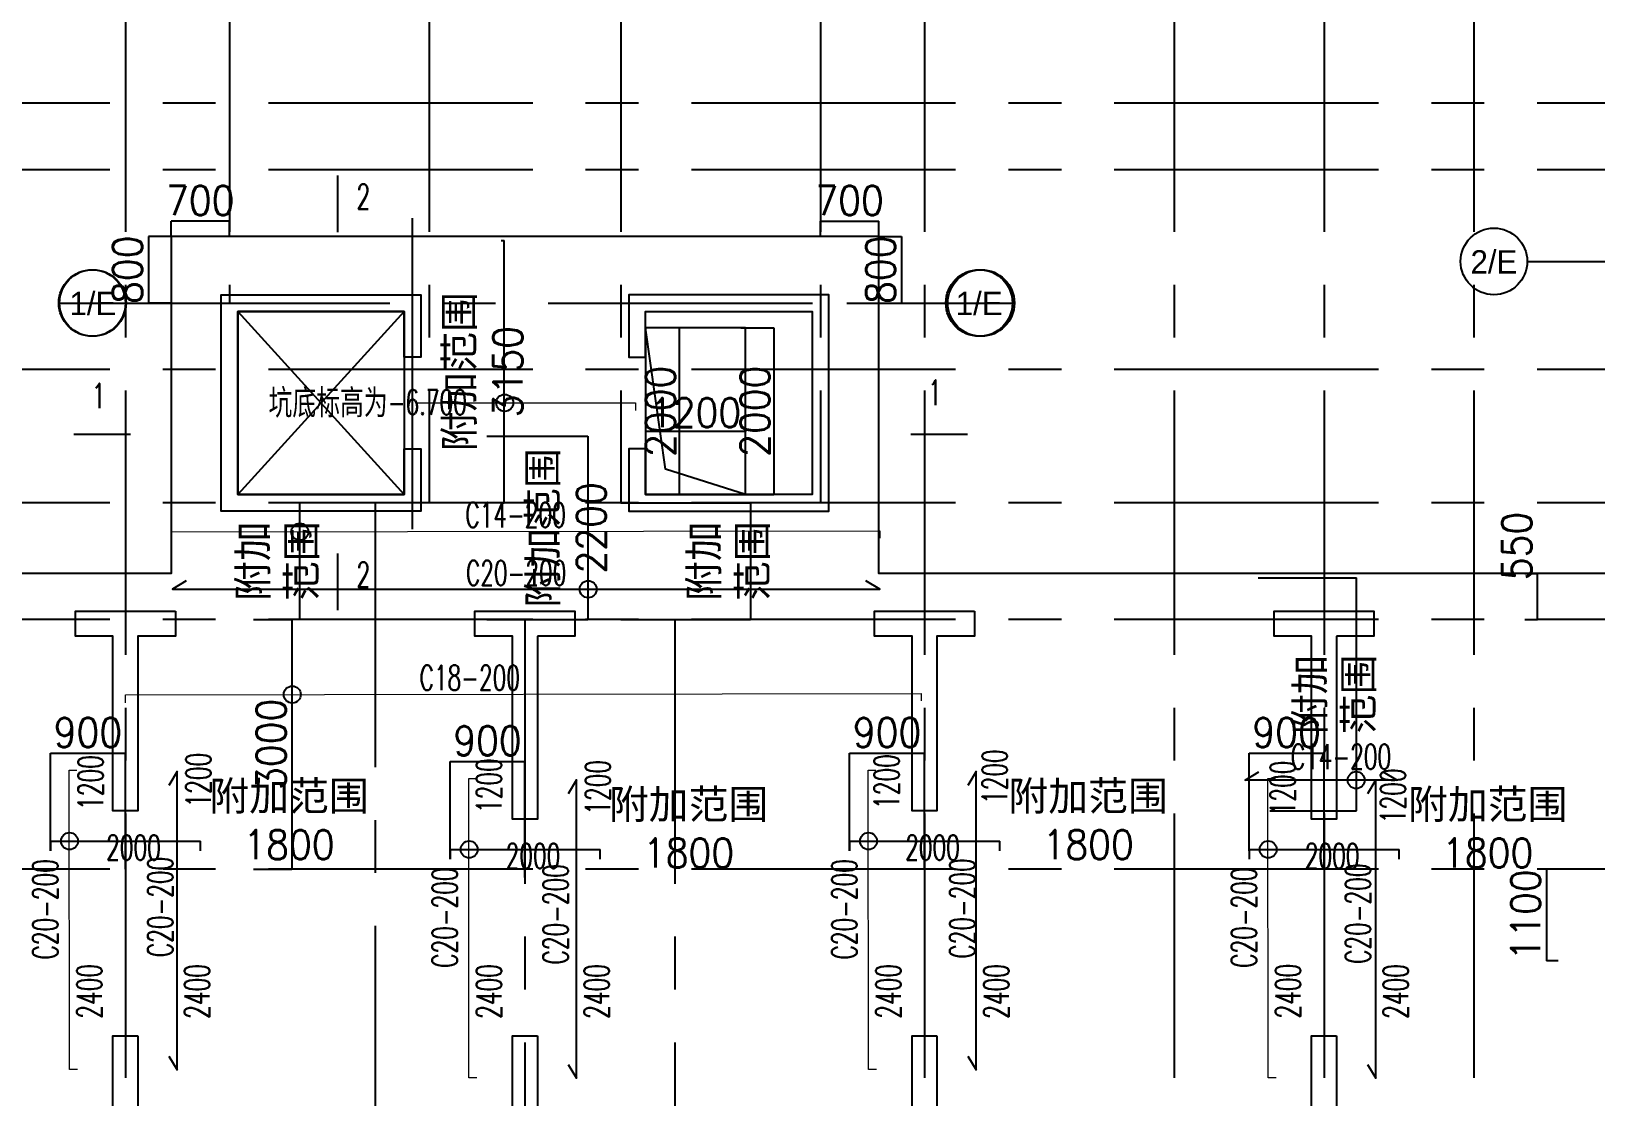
# Model space of a CAD drawing. Extents: x 628064 to 789462, y -248497 to 145317.
# Drawn here: x 693104 to 711898, y 118880 to 131676 of the extents above; entities that cross this region are included whole.
import ezdxf
from ezdxf.enums import TextEntityAlignment as Align

# ---------------------------------------------------------------- set-up
doc = ezdxf.new("R2010")
doc.units = 0
doc.header["$LTSCALE"] = 100
doc.linetypes.add('CENTER', pattern=[50.800000000000004, 31.75, -6.35, 6.35, -6.35])
for name, color, linetype in [('1508', 2, 'Continuous'), ('451', 7, 'Continuous'), ('AXIS', 3, 'Continuous'), ('DIM', 3, 'Continuous'), ('dim-wall', 7, 'Continuous'), ('JSK', 4, 'Continuous'), ('PAXIS', 253, 'CENTER'), ('s索引', 6, 'Continuous'), ('Z-TEXT', 2, 'Continuous'), ('板底钢筋', 24, 'Continuous'), ('砼墙', 3, 'Continuous'), ('网格', 253, 'Continuous')]:
    doc.layers.add(name, color=color, linetype=linetype)
doc.layers.add('REIN', color=6, linetype='Continuous', lineweight=18)
doc.styles.add('cadreader_textstyle', font='cadreader_textstyle')
doc.styles.get("Standard").update_dxf_attribs({"font": 'standard'})
doc.dimstyles.get("Standard").update_dxf_attribs({"dimtxt": 351, "dimasz": 0.18, "dimexe": 0.18, "dimexo": 0.0625, "dimgap": 0.09, "dimtad": 0, "dimtoh": 1, "dimdec": 0, "dimzin": 0, "dimdsep": 46, "dimcen": 0.09, "dimadec": 0, "dimazin": 0, "dimtfac": 1, "dimtdec": 4, "dimtofl": 0, "dimtmove": 0, "dimatfit": 3, "dimfxl": 250, "dimtolj": 1, "dimtzin": 0, "dimarcsym": 0})

# ---------------------------------------------------------------- blocks, each defined once
blk = doc.blocks.new('*D242')
at = {"layer": 'dim-wall', "color": 0, "linetype": 'ByBlock', "lineweight": -2}
for p, q in [((697884.4790219957, 126012.5052006611), (696325.7152385454, 126012.5052006611)), ((696325.8952385455, 126012.5052006611), (696325.8952385455, 124612.5055821308)), ((697884.4790219957, 124612.5055821308), (696325.7152385454, 124612.5055821308))]:
    blk.add_line(p, q, dxfattribs=at)
for points in [[(696325.8952385455, 126012.5052006611), (696325.9252110409, 126012.3252006611), (696325.8652660501, 126012.3252006611)], [(696325.8952385455, 124612.5055821308), (696325.8652660501, 124612.6855821308), (696325.9252110409, 124612.6855821308)]]:
    blk.add_solid(points, dxfattribs=at)
at = {"layer": 'dim-wall', "color": 0, "linetype": 'Continuous', "lineweight": -2, "insert": (696075.8952385456, 125312.5053913961), "char_height": 351, "width": 983.970000000002, "attachment_point": 5, "rotation": 90}
blk.add_mtext('附加范围', dxfattribs=at)
blk = doc.blocks.new('*D671')
at = {"layer": 'dim-wall', "color": 0, "linetype": 'ByBlock', "lineweight": -2}
for p, q in [((698576.1551916224, 126812.505391396), (699789.5579638225, 126812.505391396)), ((699789.3779638225, 126812.505391396), (699789.3779638225, 124612.5055821308)), ((698576.1551916224, 124612.5055821308), (699789.5579638225, 124612.5055821308))]:
    blk.add_line(p, q, dxfattribs=at)
for points in [[(699789.3779638225, 126812.505391396), (699789.4079363178, 126812.325391396), (699789.347991327, 126812.325391396)], [(699789.3779638225, 124612.5055821308), (699789.347991327, 124612.6855821308), (699789.4079363178, 124612.6855821308)]]:
    blk.add_solid(points, dxfattribs=at)
at = {"layer": 'dim-wall', "color": 0, "linetype": 'Continuous', "lineweight": -2, "insert": (699539.3779638226, 125712.5054867635), "char_height": 351, "width": 2128.619999999995, "attachment_point": 5, "rotation": 90}
blk.add_mtext('附加范围 2200', dxfattribs=at)
blk = doc.blocks.new('*D368')
at = {"layer": 'DIM', "color": 0, "linetype": 'ByBlock', "lineweight": -2}
for p, q in [((698747.1032590565, 129162.5048191914), (698786.9210122739, 129162.5048191914)), ((698786.7410122738, 126012.5052006611), (698786.7410122738, 129162.5048191914)), ((698747.1032590565, 126012.5052006611), (698786.9210122739, 126012.5052006611))]:
    blk.add_line(p, q, dxfattribs=at)
for points in [[(698786.7410122738, 129162.5048191914), (698786.7709847692, 129162.3248191914), (698786.7110397784, 129162.3248191914)], [(698786.7410122738, 126012.5052006611), (698786.7110397784, 126012.6852006611), (698786.7709847692, 126012.6852006611)]]:
    blk.add_solid(points, dxfattribs=at)
at = {"layer": 'DIM', "color": 0, "linetype": 'Continuous', "lineweight": -2, "insert": (698536.7410122737, 127587.5050099263), "char_height": 351, "width": 2122.769999999996, "attachment_point": 5, "rotation": 90}
blk.add_mtext('附加范围 3150', dxfattribs=at)
blk = doc.blocks.new('*D592')
at = {"layer": 'DIM', "color": 0, "linetype": 'ByBlock', "lineweight": -2}
for p, q in [((694784.5400061578, 129212.5673191278), (694784.5400061578, 129394.6174238079)), ((695484.5399961168, 129394.4374238079), (694784.5400061578, 129394.4374238079)), ((695484.5399961168, 129212.5673191279), (695484.5399961168, 129394.6174238079))]:
    blk.add_line(p, q, dxfattribs=at)
for points in [[(694784.5400061578, 129394.4374238079), (694784.7200061579, 129394.4673963033), (694784.7200061579, 129394.4074513125)], [(695484.5399961168, 129394.4374238079), (695484.3599961167, 129394.4074513125), (695484.3599961167, 129394.4673963033)]]:
    blk.add_solid(points, dxfattribs=at)
at = {"layer": 'DIM', "color": 0, "linetype": 'Continuous', "lineweight": -2, "insert": (695134.5400011374, 129644.437423808), "char_height": 351, "width": 663.0000000000007, "attachment_point": 5}
blk.add_mtext('700', dxfattribs=at)
blk = doc.blocks.new('*D266')
at = {"layer": 'DIM', "color": 0, "linetype": 'ByBlock', "lineweight": -2}
for p, q in [((694784.4775061578, 129212.5048191279), (694510.4382662533, 129212.5048191279)), ((694510.6182662534, 129212.5048191279), (694510.6182662534, 128412.5048191909)), ((694784.4775061584, 128412.5048191909), (694510.4382662533, 128412.5048191909))]:
    blk.add_line(p, q, dxfattribs=at)
for points in [[(694510.6182662534, 129212.5048191279), (694510.6482387488, 129212.3248191279), (694510.588293758, 129212.3248191279)], [(694510.6182662534, 128412.5048191909), (694510.588293758, 128412.6848191909), (694510.6482387488, 128412.6848191909)]]:
    blk.add_solid(points, dxfattribs=at)
at = {"layer": 'DIM', "color": 0, "linetype": 'Continuous', "lineweight": -2, "insert": (694260.6182662536, 128812.5048191595), "char_height": 351, "width": 663.0000000000007, "attachment_point": 5, "rotation": 90}
blk.add_mtext('800', dxfattribs=at)
blk = doc.blocks.new('*D450')
at = {"layer": 'dim-wall', "color": 0, "linetype": 'ByBlock', "lineweight": -2}
for p, q in [((700484.540006158, 126879.0359876302), (700484.540006158, 126870.71916655)), ((701684.5400061578, 126870.89916655), (700484.540006158, 126870.89916655)), ((701684.5400061578, 126879.0359876302), (701684.5400061578, 126870.71916655))]:
    blk.add_line(p, q, dxfattribs=at)
for points in [[(700484.540006158, 126870.89916655), (700484.720006158, 126870.9291390454), (700484.720006158, 126870.8691940546)], [(701684.5400061578, 126870.89916655), (701684.3600061578, 126870.8691940546), (701684.3600061578, 126870.9291390454)]]:
    blk.add_solid(points, dxfattribs=at)
at = {"layer": 'dim-wall', "color": 0, "linetype": 'Continuous', "lineweight": -2, "insert": (701084.5400061578, 127095.8991665499), "char_height": 351, "width": 807.299999999999, "attachment_point": 5}
blk.add_mtext('1200', dxfattribs=at)
blk = doc.blocks.new('*D117')
at = {"layer": 'dim-wall', "color": 0, "linetype": 'ByBlock', "lineweight": -2}
for p, q in [((701284.4775061589, 128112.4810026118), (700889.0539233509, 128112.4810026118)), ((700889.2339233509, 128112.4810026118), (700889.2339233509, 126112.5048191283)), ((701284.4775061586, 126112.5048191283), (700889.0539233509, 126112.5048191283))]:
    blk.add_line(p, q, dxfattribs=at)
for points in [[(700889.2339233509, 128112.4810026118), (700889.2638958463, 128112.3010026118), (700889.2039508555, 128112.3010026118)], [(700889.2339233509, 126112.5048191283), (700889.2039508555, 126112.6848191283), (700889.2638958463, 126112.6848191283)]]:
    blk.add_solid(points, dxfattribs=at)
at = {"layer": 'dim-wall', "color": 0, "linetype": 'Continuous', "lineweight": -2, "insert": (700664.2339233508, 127112.4929108702), "char_height": 351, "width": 912.5999999999997, "attachment_point": 5, "rotation": 90}
blk.add_mtext('2000', dxfattribs=at)
blk = doc.blocks.new('*D297')
at = {"layer": 'dim-wall', "color": 0, "linetype": 'ByBlock', "lineweight": -2}
for p, q in [((701628.6515450387, 128112.4810026118), (702024.07512785, 128112.4810026118)), ((702023.89512785, 128112.4810026118), (702023.89512785, 126112.5048191283)), ((701628.6515450423, 126112.5048191283), (702024.07512785, 126112.5048191283))]:
    blk.add_line(p, q, dxfattribs=at)
for points in [[(702023.89512785, 128112.4810026118), (702023.9251003454, 128112.3010026118), (702023.8651553546, 128112.3010026118)], [(702023.89512785, 126112.5048191283), (702023.8651553546, 126112.6848191283), (702023.9251003454, 126112.6848191283)]]:
    blk.add_solid(points, dxfattribs=at)
at = {"layer": 'dim-wall', "color": 0, "linetype": 'Continuous', "lineweight": -2, "insert": (701798.8951278501, 127112.4929108702), "char_height": 351, "width": 912.5999999999997, "attachment_point": 5, "rotation": 90}
blk.add_mtext('2000', dxfattribs=at)
blk = doc.blocks.new('*D713')
at = {"layer": 'DIM', "color": 0, "linetype": 'ByBlock', "lineweight": -2}
for p, q in [((707844.5195722884, 125112.5055811162), (709023.9605931456, 125112.5055809789)), ((709023.7805928196, 122312.5053902442), (709023.7805931455, 125112.5055809789)), ((707984.3269956007, 122312.5053903652), (709023.9605928196, 122312.5053902442))]:
    blk.add_line(p, q, dxfattribs=at)
for points in [[(709023.7805931455, 125112.5055809789), (709023.8105656409, 125112.3255809789), (709023.7506206501, 125112.3255809789)], [(709023.7805928196, 122312.5053902442), (709023.7506203242, 122312.6853902442), (709023.810565315, 122312.6853902442)]]:
    blk.add_solid(points, dxfattribs=at)
at = {"layer": 'DIM', "color": 0, "linetype": 'Continuous', "lineweight": -2, "insert": (708773.7805931455, 123712.5054857409), "char_height": 351, "width": 983.970000000002, "attachment_point": 5, "rotation": 89.9999999933299}
blk.add_mtext('附加范围', dxfattribs=at)
blk = doc.blocks.new('*D382')
at = {"layer": 'DIM', "color": 0, "linetype": 'ByBlock', "lineweight": -2}
for p, q in [((711447.0937609104, 121612.5157523136), (711306.7183755817, 121612.5157523299)), ((711306.8983755817, 121612.5157523299), (711306.8983754537, 120512.5052869859)), ((711447.0937607836, 120512.5052869696), (711306.7183754536, 120512.5052869859))]:
    blk.add_line(p, q, dxfattribs=at)
for points in [[(711306.8983755817, 121612.5157523299), (711306.9283480771, 121612.3357523299), (711306.8684030863, 121612.3357523299)], [(711306.8983754537, 120512.5052869859), (711306.8684029583, 120512.6852869859), (711306.928347949, 120512.6852869859)]]:
    blk.add_solid(points, dxfattribs=at)
at = {"layer": 'DIM', "color": 0, "linetype": 'Continuous', "lineweight": -2, "insert": (711056.8983754538, 121062.5105196418), "char_height": 351, "width": 801.4499999999991, "attachment_point": 5, "rotation": 89.99999999332995}
blk.add_mtext('1100', dxfattribs=at)
blk = doc.blocks.new('*D88')
at = {"layer": 'DIM', "color": 0, "linetype": 'ByBlock', "lineweight": -2}
for p, q in [((711046.6077771432, 125162.5048177422), (711200.7328062919, 125162.5048177243)), ((711200.5528062278, 124612.5157523419), (711200.5528062918, 125162.5048177243)), ((711046.6077770799, 124612.5157523598), (711200.7328062279, 124612.5157523419))]:
    blk.add_line(p, q, dxfattribs=at)
for points in [[(711200.5528062918, 125162.5048177243), (711200.5827787872, 125162.3248177243), (711200.5228337965, 125162.3248177243)], [(711200.5528062278, 124612.5157523419), (711200.5228337324, 124612.6957523419), (711200.5827787232, 124612.6957523419)]]:
    blk.add_solid(points, dxfattribs=at)
at = {"layer": 'DIM', "color": 0, "linetype": 'Continuous', "lineweight": -2, "insert": (710950.5528063625, 125494.0948177423), "char_height": 351, "width": 663.0000000000007, "attachment_point": 5, "rotation": 89.99999999332977}
blk.add_mtext('550', dxfattribs=at)
blk = doc.blocks.new('*D490')
at = {"layer": 'DIM', "color": 0, "linetype": 'ByBlock', "lineweight": -2}
for p, q in [((702584.5399977163, 129212.567318719), (702584.5399977375, 129394.6174234)), ((702584.5399977375, 129394.4374234), (703284.5399876965, 129394.4374233185)), ((703284.5399876753, 129212.5673186384), (703284.5399876965, 129394.6174233185))]:
    blk.add_line(p, q, dxfattribs=at)
for points in [[(702584.5399977375, 129394.4374234), (702584.7199977376, 129394.4673958953), (702584.7199977376, 129394.4074509046)], [(703284.5399876965, 129394.4374233185), (703284.3599876964, 129394.4074508232), (703284.3599876964, 129394.4673958139)]]:
    blk.add_solid(points, dxfattribs=at)
at = {"layer": 'DIM', "color": 0, "linetype": 'Continuous', "lineweight": -2, "insert": (702934.5399927461, 129644.4374233592), "char_height": 351, "width": 663.0000000000007, "attachment_point": 5, "rotation": 359.9999999933299}
blk.add_mtext('700', dxfattribs=at)
blk = doc.blocks.new('*D158')
at = {"layer": 'DIM', "color": 0, "linetype": 'ByBlock', "lineweight": -2}
for p, q in [((703284.6024876753, 129212.5048186384), (703558.6417275807, 129212.5048186065)), ((703558.4617275806, 129212.5048186065), (703558.4617274875, 128412.5048186695)), ((703284.6024875826, 128412.5048187014), (703558.6417274876, 128412.5048186695))]:
    blk.add_line(p, q, dxfattribs=at)
for points in [[(703558.4617275806, 129212.5048186065), (703558.491700076, 129212.3248186065), (703558.4317550852, 129212.3248186065)], [(703558.4617274875, 128412.5048186695), (703558.4317549921, 128412.6848186695), (703558.4916999829, 128412.6848186695)]]:
    blk.add_solid(points, dxfattribs=at)
at = {"layer": 'DIM', "color": 0, "linetype": 'Continuous', "lineweight": -2, "insert": (703308.4617274875, 128812.5048186701), "char_height": 351, "width": 663.0000000000007, "attachment_point": 5, "rotation": 89.9999999933299}
blk.add_mtext('800', dxfattribs=at)
blk = doc.blocks.new('*D588')
at = {"layer": 'dim-wall', "color": 0, "linetype": 'ByBlock', "lineweight": -2}
for p, q in [((700184.6009714686, 126012.5052005287), (701743.3647549206, 126012.5052003472)), ((701743.1847549205, 126012.5052003473), (701743.1847547576, 124612.5055818169)), ((700184.6009713073, 124612.5055819984), (701743.3647547576, 124612.5055818169))]:
    blk.add_line(p, q, dxfattribs=at)
for points in [[(701743.1847549205, 126012.5052003473), (701743.2147274159, 126012.3252003472), (701743.1547824251, 126012.3252003473)], [(701743.1847547576, 124612.5055818169), (701743.1547822622, 124612.685581817), (701743.214727253, 124612.6855818169)]]:
    blk.add_solid(points, dxfattribs=at)
at = {"layer": 'dim-wall', "color": 0, "linetype": 'Continuous', "lineweight": -2, "insert": (701493.1847547576, 125312.5053912637), "char_height": 351, "width": 983.970000000002, "attachment_point": 5, "rotation": 89.9999999933299}
blk.add_mtext('附加范围', dxfattribs=at)
blk = doc.blocks.new('*D386')
at = {"layer": 'dim-wall', "color": 0, "linetype": 'ByBlock', "lineweight": -2}
for p, q in [((693338.8592571123, 121832.4543041053), (693338.8592571123, 121949.598712921)), ((693338.8592571123, 121949.418712921), (695138.8584941728, 121949.418712921)), ((695138.8584941728, 121832.4543041053), (695138.8584941728, 121949.598712921))]:
    blk.add_line(p, q, dxfattribs=at)
for points in [[(693338.8592571123, 121949.418712921), (693339.0392571123, 121949.4486854164), (693339.0392571123, 121949.3887404256)], [(695138.8584941728, 121949.418712921), (695138.6784941728, 121949.3887404256), (695138.6784941728, 121949.4486854164)]]:
    blk.add_solid(points, dxfattribs=at)
at = {"layer": 'dim-wall', "color": 0, "linetype": 'Continuous', "lineweight": -2, "insert": (696200.3334941729, 122199.418712921), "char_height": 351, "width": 2122.769999999995, "attachment_point": 5}
blk.add_mtext('附加范围 1800', dxfattribs=at)
blk = doc.blocks.new('*D59')
at = {"layer": 'dim-wall', "color": 0, "linetype": 'ByBlock', "lineweight": -2}
for p, q in [((698138.8592629819, 121732.4543041052), (698138.8592629819, 121849.598712921)), ((698138.8592629819, 121849.418712921), (699938.8585000423, 121849.418712921)), ((699938.8585000423, 121732.4543041052), (699938.8585000423, 121849.598712921))]:
    blk.add_line(p, q, dxfattribs=at)
for points in [[(698138.8592629819, 121849.418712921), (698139.039262982, 121849.4486854164), (698139.039262982, 121849.3887404256)], [(699938.8585000423, 121849.418712921), (699938.6785000423, 121849.3887404256), (699938.6785000423, 121849.4486854164)]]:
    blk.add_solid(points, dxfattribs=at)
at = {"layer": 'dim-wall', "color": 0, "linetype": 'Continuous', "lineweight": -2, "insert": (701000.3335000424, 122099.418712921), "char_height": 351, "width": 2122.769999999995, "attachment_point": 5}
blk.add_mtext('附加范围 1800', dxfattribs=at)
blk = doc.blocks.new('*D488')
at = {"layer": 'dim-wall', "color": 0, "linetype": 'ByBlock', "lineweight": -2}
for p, q in [((702938.8592514592, 121832.4543041053), (702938.8592514592, 121949.598712921)), ((702938.8592514592, 121949.418712921), (704738.8584885196, 121949.418712921)), ((704738.8584885196, 121832.4543041053), (704738.8584885196, 121949.598712921))]:
    blk.add_line(p, q, dxfattribs=at)
for points in [[(702938.8592514592, 121949.418712921), (702939.0392514593, 121949.4486854164), (702939.0392514593, 121949.3887404256)], [(704738.8584885196, 121949.418712921), (704738.6784885195, 121949.3887404256), (704738.6784885195, 121949.4486854164)]]:
    blk.add_solid(points, dxfattribs=at)
at = {"layer": 'dim-wall', "color": 0, "linetype": 'Continuous', "lineweight": -2, "insert": (705800.3334885195, 122199.418712921), "char_height": 351, "width": 2122.769999999995, "attachment_point": 5}
blk.add_mtext('附加范围 1800', dxfattribs=at)
blk = doc.blocks.new('*D138')
at = {"layer": 'dim-wall', "color": 0, "linetype": 'ByBlock', "lineweight": -2}
for p, q in [((707738.8592514767, 121732.4543041052), (707738.8592514767, 121849.598712921)), ((707738.8592514767, 121849.418712921), (709538.8584885371, 121849.418712921)), ((709538.8584885371, 121732.4543041052), (709538.8584885371, 121849.598712921))]:
    blk.add_line(p, q, dxfattribs=at)
for points in [[(707738.8592514767, 121849.418712921), (707739.0392514768, 121849.4486854164), (707739.0392514768, 121849.3887404256)], [(709538.8584885371, 121849.418712921), (709538.6784885371, 121849.3887404256), (709538.6784885371, 121849.4486854164)]]:
    blk.add_solid(points, dxfattribs=at)
at = {"layer": 'dim-wall', "color": 0, "linetype": 'Continuous', "lineweight": -2, "insert": (710600.3334885371, 122099.418712921), "char_height": 351, "width": 2122.769999999995, "attachment_point": 5}
blk.add_mtext('附加范围 1800', dxfattribs=at)
blk = doc.blocks.new('*D666')
at = {"layer": 'dim-wall', "color": 0, "linetype": 'ByBlock', "lineweight": -2}
for p, q in [((695775.1299518611, 124612.5157537426), (696235.7433790743, 124612.5157537426)), ((696235.5633790742, 124612.5157537426), (696235.5633790742, 121612.5157537426)), ((695775.1299518608, 121612.5157537426), (696235.7433790743, 121612.5157537426))]:
    blk.add_line(p, q, dxfattribs=at)
for points in [[(696235.5633790742, 124612.5157537426), (696235.5933515696, 124612.3357537426), (696235.5334065788, 124612.3357537426)], [(696235.5633790742, 121612.5157537426), (696235.5334065788, 121612.6957537426), (696235.5933515696, 121612.6957537426)]]:
    blk.add_solid(points, dxfattribs=at)
at = {"layer": 'dim-wall', "color": 0, "linetype": 'Continuous', "lineweight": -2, "insert": (695985.5633790741, 123112.5157537428), "char_height": 351, "width": 912.5999999999997, "attachment_point": 5, "rotation": 90}
blk.add_mtext('3000', dxfattribs=at)
blk = doc.blocks.new('*D360')
at = {"layer": 'DIM', "color": 0, "linetype": 'ByBlock', "lineweight": -2}
for p, q in [((693334.9714793916, 121833.3951642694), (693334.9714793916, 123004.9612102201)), ((693334.9714793916, 123004.7812102201), (694234.5399959858, 123004.7812102201)), ((694234.5399959858, 121612.5782537432), (694234.5399959858, 123004.9612102201))]:
    blk.add_line(p, q, dxfattribs=at)
for points in [[(693334.9714793916, 123004.7812102201), (693335.1514793916, 123004.8111827155), (693335.1514793916, 123004.7512377247)], [(694234.5399959858, 123004.7812102201), (694234.3599959858, 123004.7512377247), (694234.3599959858, 123004.8111827155)]]:
    blk.add_solid(points, dxfattribs=at)
at = {"layer": 'DIM', "color": 0, "linetype": 'Continuous', "lineweight": -2, "insert": (693784.7557376887, 123254.7812102201), "char_height": 351, "width": 651.2999999999993, "attachment_point": 5}
blk.add_mtext('900', dxfattribs=at)
blk = doc.blocks.new('*D28')
at = {"layer": 'DIM', "color": 0, "linetype": 'ByBlock', "lineweight": -2}
for p, q in [((698134.9714793916, 121733.3951642694), (698134.9714793916, 122904.9612102201)), ((698134.9714793916, 122904.7812102201), (699034.5399959856, 122904.7812102201)), ((699034.5399959856, 121512.5782537432), (699034.5399959856, 122904.9612102201))]:
    blk.add_line(p, q, dxfattribs=at)
for points in [[(698134.9714793916, 122904.7812102201), (698135.1514793916, 122904.8111827155), (698135.1514793916, 122904.7512377247)], [(699034.5399959856, 122904.7812102201), (699034.3599959855, 122904.7512377247), (699034.3599959855, 122904.8111827155)]]:
    blk.add_solid(points, dxfattribs=at)
at = {"layer": 'DIM', "color": 0, "linetype": 'Continuous', "lineweight": -2, "insert": (698584.7557376887, 123154.78121022), "char_height": 351, "width": 651.2999999999993, "attachment_point": 5}
blk.add_mtext('900', dxfattribs=at)
blk = doc.blocks.new('*D462')
at = {"layer": 'DIM', "color": 0, "linetype": 'ByBlock', "lineweight": -2}
for p, q in [((702934.9714793916, 121833.3951642694), (702934.9714793916, 123004.9612102201)), ((702934.9714793916, 123004.7812102201), (703834.5399959857, 123004.7812102201)), ((703834.5399959857, 121612.5782537432), (703834.5399959857, 123004.9612102201))]:
    blk.add_line(p, q, dxfattribs=at)
for points in [[(702934.9714793916, 123004.7812102201), (702935.1514793916, 123004.8111827155), (702935.1514793916, 123004.7512377247)], [(703834.5399959857, 123004.7812102201), (703834.3599959856, 123004.7512377247), (703834.3599959856, 123004.8111827155)]]:
    blk.add_solid(points, dxfattribs=at)
at = {"layer": 'DIM', "color": 0, "linetype": 'Continuous', "lineweight": -2, "insert": (703384.7557376886, 123254.7812102201), "char_height": 351, "width": 651.2999999999993, "attachment_point": 5}
blk.add_mtext('900', dxfattribs=at)
blk = doc.blocks.new('*D134')
at = {"layer": 'DIM', "color": 0, "linetype": 'ByBlock', "lineweight": -2}
for p, q in [((707734.9714678694, 121833.3957355091), (707734.9714678694, 123004.9617814597)), ((707734.9714678694, 123004.7817814597), (708634.5399844631, 123004.7817814597)), ((708634.5399844631, 121612.5788249829), (708634.5399844631, 123004.9617814597))]:
    blk.add_line(p, q, dxfattribs=at)
for points in [[(707734.9714678694, 123004.7817814597), (707735.1514678694, 123004.8117539551), (707735.1514678694, 123004.7518089643)], [(708634.5399844631, 123004.7817814597), (708634.3599844631, 123004.7518089643), (708634.3599844631, 123004.8117539551)]]:
    blk.add_solid(points, dxfattribs=at)
at = {"layer": 'DIM', "color": 0, "linetype": 'Continuous', "lineweight": -2, "insert": (708184.7557261662, 123254.7817814597), "char_height": 351, "width": 651.2999999999993, "attachment_point": 5}
blk.add_mtext('900', dxfattribs=at)
blk = doc.blocks.new('ts_idx')
at = {"color": 0, "linetype": 'ByBlock', "lineweight": -2}
blk.add_line((-0.5, 0), (0.5, 0), dxfattribs=at)
blk.add_circle((0, 0), 0.5, dxfattribs=at)

msp = doc.modelspace()

# ---------------------------------------------------------------- linework, layer by layer
at = {"layer": '1508'}
msp.add_lwpolyline([(712034.540006158, 125162.5048191256), (703284.540006158, 125162.5048191256), (703284.540006158, 129212.5048191279), (694784.5400061578, 129212.5048191279), (694784.5400061578, 125162.5048191256), (686034.540006158, 125162.5048191256), (686034.540006158, 129412.5048191256), (682334.5400061578, 129412.5048191256), (682334.5400061578, 131312.5048191255), (678734.5400061578, 131312.5048191255), (678734.5400061578, 130512.5048191256), (673934.540006158, 130512.5048191256), (673934.540006158, 130512.5048191256), (673934.540006158, 130512.5048191256), (673934.540006158, 121112.5048191256), (673934.540006158, 121112.5048191256), (673934.540006158, 121112.5048191256), (678034.540006158, 121112.5048191256), (678034.540006158, 116012.5048191256), (720034.5400061578, 116012.5048191256)], dxfattribs=at)
at = {"layer": '451'}
for centre in [(698791.0591347294, 127212.9500337209), (696330.2133610013, 125665.0213356957), (699793.6960862784, 124974.6493190548), (696239.88150153, 123709.8450137906), (709019.4624704098, 122682.5456625839), (693563.2519883316, 121949.418712921), (703163.2519826783, 121949.418712921), (698363.2519942012, 121849.418712921), (707963.2519826958, 121849.418712921)]:
    msp.add_circle(centre, 102.1662715875672, dxfattribs=at)
at = {"layer": 'AXIS', "linetype": 'Continuous'}
for points in [[(711075.6874999999, 128912.4921875), (712265.1874999999, 128912.4921875)], [(694243.875, 128412.5078125), (695433.375, 128412.5078125)], [(702901.4375, 128412.5078125), (704090.9375, 128412.5078125)]]:
    msp.add_lwpolyline(points, dxfattribs=at)
for centre in [(710675.6784866501, 128912.4950651586), (693843.8992821407, 128412.5048191895), (704490.9627691945, 128412.5048191895)]:
    msp.add_circle(centre, 400, dxfattribs=at)
at = {"layer": 'JSK'}
msp.add_line((695584.5400061578, 128312.5048191279), (697584.540006158, 126112.5048191279), dxfattribs=at)
for points in [[(695584.5400061578, 128312.5048191279), (697584.540006158, 128312.5048191279), (697584.540006158, 126112.5048191279), (695584.5400061578, 126112.5048191279)], [(701684.5400061578, 126112.4810026128), (701684.5400061578, 128112.4810026128), (700484.540006158, 128112.4810026119), (700484.540006158, 126112.4810026119)]]:
    msp.add_lwpolyline(points, close=True, dxfattribs=at)
msp.add_lwpolyline([(697584.540006158, 128312.5048191279), (695584.5400061578, 126112.5048191279)], dxfattribs=at)
at = {"layer": 'JSK', "linetype": 'Continuous'}
msp.add_lwpolyline([(701684.5400061588, 126112.4810026138), (700722.5229917438, 126416.958690239), (700484.5400061524, 128112.4810026135)], dxfattribs=at)
at = {"layer": 'PAXIS'}
for points in [[(694234.540006158, 132441.9010703588), (694234.5400061578, 114510.5960270957)], [(695484.540006158, 132441.9010703588), (695484.540006158, 128412.5048191272)], [(697884.540006158, 132441.9010703588), (697884.540006158, 126012.901070359)], [(700184.540006158, 132441.9010703587), (700184.540006158, 126012.901070359)], [(702584.5400061578, 132441.9010703587), (702584.5400061578, 126012.901070359)], [(703834.540006158, 132441.9010703587), (703834.5400061577, 114510.5960270956)], [(706834.5400061578, 132441.9010703587), (706834.5400061577, 114510.5960270955)], [(708634.540006158, 132441.9010703587), (708634.5400061578, 114510.5960270955)], [(710434.5400061578, 132441.9010703587), (710434.5400061577, 114510.5960270955)], [(724528.612588916, 130812.9010703589), (673466.8513936258, 130812.901070359)], [(724528.612588916, 130012.9010703589), (673466.8513936258, 130012.901070359)], [(694234.540006158, 128412.5048191909), (704114.5925769547, 128412.5048186872)], [(724528.612588916, 127612.9010703589), (673466.8513936258, 127612.901070359)], [(724528.612588916, 126012.9010703589), (673466.8513936258, 126012.901070359)], [(697234.540006158, 126012.5052006611), (697234.5400061577, 114510.5960270956)], [(724528.612588916, 124612.9010703589), (673466.8513936258, 124612.901070359)], [(699034.5400061578, 124612.5055821308), (699034.5400061578, 114510.5960270956)], [(700834.5400061578, 124612.5055821308), (700834.5400061577, 114510.5960270956)], [(724528.612588916, 121612.9010703589), (673466.8513936258, 121612.901070359)]]:
    msp.add_lwpolyline(points, dxfattribs=at)
at = {"layer": 'REIN'}
for points in [[(697742.70188901, 127116.4805879583), (697742.70188901, 127212.1630139937), (700361.4184982193, 127214.1370603536), (700361.4184982193, 127122.7946936142)], [(694784.5399961169, 125566.822393156), (694784.5399961169, 125662.5048191914), (703296.1161902439, 125677.7229468888), (703296.1161902439, 125586.3805801494)], [(694234.5399910057, 123610.7123812375), (694234.5399910057, 123706.3948072729), (703793.8833529288, 123724.0205297244), (703793.8833529288, 123632.678162985)], [(693657.4290658414, 119205.169900692), (693561.746639806, 119205.169900692), (693559.8257386665, 122801.8450239287), (693651.1681054058, 122801.8450239287)], [(703257.4290601884, 119205.169900692), (703161.7466341528, 119205.169900692), (703159.8257330135, 122801.8450239287), (703251.1680997527, 122801.8450239287)], [(698457.429071711, 119105.169900692), (698361.7466456756, 119105.169900692), (698359.8257445361, 122701.8450239287), (698451.1681112755, 122701.8450239287)], [(708057.4290602057, 119105.169900692), (707961.7466341703, 119105.169900692), (707959.8257330308, 122701.8450239287), (708051.1680997702, 122701.8450239287)]]:
    msp.add_lwpolyline(points, dxfattribs=at)
at = {"layer": 's索引'}
for points in [[(696785.4260994433, 129264.3205022412), (696785.4260994433, 129942.8202790956)], [(693615.5285610921, 126838.391034815), (694294.0283379465, 126838.391034815)], [(703670.8396622835, 126838.391034815), (704349.339439138, 126838.391034815)], [(696785.4260994433, 124723.7060080889), (696785.4260994433, 125402.2057849433)]]:
    msp.add_lwpolyline(points, dxfattribs=at)
at = {"layer": '板底钢筋'}
for points in [[(694965.9907685951, 125074.6493190554), (694799.323593302, 124974.6493190549), (703296.8912045422, 124974.6493190542), (703130.2240292496, 125074.6493190545)], [(694755.2712678376, 119367.7687374349), (694855.2712678381, 119201.1015621419), (694855.2712678382, 122784.9297606395), (694755.2712678378, 122618.2625853469)], [(704355.2712621845, 119367.7687374349), (704455.271262185, 119201.1015621419), (704455.271262185, 122784.9297606395), (704355.2712621847, 122618.2625853469)], [(709346.5837581985, 122782.5456625465), (709513.2509334799, 122682.5456625268), (707686.2729860166, 122682.5456627373), (707852.9401613207, 122782.5456627184)], [(699555.2712737072, 119267.7687374349), (699655.2712737077, 119101.1015621419), (699655.2712737079, 122684.9297606395), (699555.2712737076, 122518.2625853469)], [(709155.2712622018, 119267.7687374349), (709255.2712622024, 119101.1015621419), (709255.2712622026, 122684.9297606395), (709155.2712622022, 122518.2625853469)]]:
    msp.add_lwpolyline(points, dxfattribs=at)
at = {"layer": '砼墙'}
for points in [[(697584.540006158, 126662.5048191279), (697784.5400061578, 126662.5048191279), (697784.5400061578, 125912.5048191279), (695384.5400061578, 125912.5048191279), (695384.5400061578, 128512.5048191279), (697784.5400061578, 128512.5048191279), (697784.5400061578, 127762.5048191279), (697584.540006158, 127762.5048191279), (697584.540006158, 128312.5048191279), (695584.5400061578, 128312.5048191279), (695584.5400061578, 126112.5048191279), (697584.540006158, 126112.5048191279)], [(700484.5400061575, 126662.5048191277), (700284.5400061577, 126662.5048191277), (700284.5400061572, 125912.5048191277), (702684.5400061572, 125912.5048191273), (702684.540006158, 128512.5048191273), (700284.5400061578, 128512.5048191277), (700284.5400061578, 127762.5048191277), (700484.5400061578, 127762.5048191277), (700484.540006158, 128312.5048191277), (702484.5400061578, 128312.5048191273), (702484.5400061574, 126112.5048191273), (700484.5400061572, 126112.5048191277)], [(694834.5400061578, 124712.5048191256), (694834.5400061578, 124412.5048191256), (694384.540006158, 124412.5048191256), (694384.540006158, 122312.5048191256), (694084.540006158, 122312.5048191256), (694084.540006158, 124412.5048191256), (693634.540006158, 124412.5048191256), (693634.540006158, 124712.5048191256), (694384.540006158, 124712.5048191256)], [(699184.5400061578, 124412.5048191256), (699184.5400061578, 122212.5048191256), (698884.5400061578, 122212.5048191256), (698884.5400061578, 124412.5048191256), (698434.5400061577, 124412.5048191256), (698434.5400061577, 124712.5048191256), (699184.5400061578, 124712.5048191256), (699634.5400061578, 124712.5048191256), (699634.5400061578, 124412.5048191256)], [(704434.540006158, 124712.5048191256), (704434.540006158, 124412.5048191256), (703984.540006158, 124412.5048191256), (703984.540006158, 122312.5048191256), (703684.5400061578, 122312.5048191256), (703684.5400061578, 124412.5048191256), (703234.5400061578, 124412.5048191256), (703234.5400061578, 124712.5048191256), (703984.540006158, 124712.5048191256)], [(708784.540006158, 124412.5048191256), (708784.540006158, 122212.5048191256), (708484.540006158, 122212.5048191256), (708484.540006158, 124412.5048191256), (708034.5400061578, 124412.5048191256), (708034.5400061578, 124712.5048191256), (708784.540006158, 124712.5048191256), (709234.540006158, 124712.5048191256), (709234.540006158, 124412.5048191256)], [(694384.540006158, 119612.5048191255), (694384.540006158, 116712.5048191256), (694984.5400061578, 116712.5048191256), (694984.5400061578, 116412.5048191256), (694084.540006158, 116412.5048191256), (693484.540006158, 116412.5048191256), (693484.540006158, 116712.5048191256), (694084.540006158, 116712.5048191256), (694084.540006158, 119612.5048191255)], [(699184.5400061578, 119612.5048191255), (699184.5400061578, 116712.5048191256), (699534.540006158, 116712.5048191256), (699534.540006158, 116412.5048191256), (698884.5400061578, 116412.5048191256), (698534.540006158, 116412.5048191256), (698534.540006158, 116712.5048191256), (698884.5400061578, 116712.5048191256), (698884.5400061578, 119612.5048191255)], [(703984.540006158, 119612.5048191255), (703984.540006158, 116712.5048191256), (704584.540006158, 116712.5048191256), (704584.540006158, 116412.5048191256), (703684.5400061578, 116412.5048191256), (703084.5400061578, 116412.5048191256), (703084.5400061578, 116712.5048191256), (703684.5400061578, 116712.5048191256), (703684.5400061578, 119612.5048191255)], [(708784.540006158, 119612.5048191255), (708784.540006158, 116712.5048191256), (709134.5400061578, 116712.5048191256), (709134.5400061578, 116412.5048191256), (708484.540006158, 116412.5048191256), (708134.540006158, 116412.5048191256), (708134.540006158, 116712.5048191256), (708484.540006158, 116712.5048191256), (708484.540006158, 119612.5048191255)]]:
    msp.add_lwpolyline(points, close=True, dxfattribs=at)
at = {"layer": '网格'}
msp.add_line((697684.540006158, 125696.2907287841), (697684.540006158, 129430.8689481791), dxfattribs=at)

# ---------------------------------------------------------------- block references
at = {"layer": 'AXIS', "xscale": 800, "yscale": 800}
for p in [(693834.5400061578, 128412.5048191908), (704514.5925769546, 128412.5048186872)]:
    msp.add_blockref('ts_idx', p, dxfattribs=at)

# ---------------------------------------------------------------- texts
at = {"layer": 'AXIS', "color": 7, "style": 'cadreader_textstyle'}
for s, p in [('2/E', (710675.6784866501, 128912.4950651586)), ('1/E', (693843.8992821407, 128412.5048191895)), ('1/E', (704490.9627691945, 128412.5048191895))]:
    msp.add_text(s, height=280, dxfattribs=at).set_placement(p, align=Align.MIDDLE)
at = {"layer": 's索引', "width": 0.7}
for s, p in [('2', (697010.7830521887, 129449.7918373302)), ('1', (693831.689034974, 127057.7001634022)), ('1', (703876.7353304675, 127096.7274395481)), ('2', (697010.7830521887, 124909.1773431779))]:
    msp.add_text(s, height=300, dxfattribs=at).set_placement(p, align=Align.BOTTOM_LEFT)
at = {"layer": 'Z-TEXT', "width": 0.7}
for s, p in [('坑底标高为-6.700', (695953.6484667541, 127070.8242947482)), ('C14-200', (698319.1733374756, 125718.2805795974)), ('C20-200', (698325.8904168512, 125020.1476320525)), ('C18-200', (697769.1733323644, 123762.1705676789)), ('C14-200', (708234.8566539258, 122813.8120921152)), ('2000', (694003.6330196369, 121721.8473711349)), ('2000', (703603.633013984, 121721.8473711349)), ('2000', (698803.6330255066, 121621.8473711349)), ('2000', (708403.6330140013, 121621.8473711349))]:
    msp.add_text(s, height=300, dxfattribs=at).set_placement(p)
for s, p in [('1200', (693965.7513832793, 122325.0850606724)), ('1200', (695261.4269013442, 122354.7059846012)), ('1200', (698752.0901447836, 122287.6546082812)), ('1200', (703529.1254279723, 122336.5530634948)), ('1200', (704827.2984783668, 122395.1560079889)), ('1200', (700060.329259853, 122267.4377098658)), ('1200', (708289.1752869129, 122259.227239292)), ('1200', (709612.6752456131, 122164.856665672)), ('C20-200', (693421.9148407842, 120527.4518382215)), ('C20-200', (694802.6333885959, 120556.4249627242)), ('C20-200', (698221.9148466537, 120427.4518382215)), ('C20-200', (699553.0754757812, 120467.13588079)), ('C20-200', (703021.914835131, 120527.4518382215)), ('C20-200', (704438.2259333502, 120537.3606134281)), ('C20-200', (707821.9148351483, 120427.4518382215)), ('C20-200', (709191.3211903322, 120474.3131184898)), ('2400', (693951.602049541, 119817.1766563905)), ('2400', (695246.4133852235, 119815.3046160594)), ('2400', (698751.5496475331, 119815.304616059)), ('2400', (700046.4133910931, 119815.3046160593)), ('2400', (703551.602043888, 119817.1766563874)), ('2400', (704846.4133795704, 119815.3046160592)), ('2400', (708351.5472670868, 119819.740196305)), ('2400', (709646.4133795878, 119815.3046160592))]:
    msp.add_text(s, height=300, rotation=90, dxfattribs=at).set_placement(p)

# ---------------------------------------------------------------- dimensions: what is measured, and where the dimension line sits
at = {"layer": 'DIM'}
for base, p1, p2, picture, middle in [((694784.5400061578, 129394.4374238079), (695484.5399961168, 129212.5048191279), (694784.5400061578, 129212.5048191278), '*D592', (695134.5400011374, 129644.437423808)), ((694234.5399959858, 123004.7812102201), (693334.9714793916, 121833.3326642694), (694234.5399959858, 121612.5157537432), '*D360', (693784.7557376887, 123254.7812102201)), ((703834.5399959857, 123004.7812102201), (702934.9714793916, 121833.3326642694), (703834.5399959857, 121612.5157537432), '*D462', (703384.7557376886, 123254.7812102201)), ((708634.5399844631, 123004.7817814597), (707734.9714678694, 121833.3332355091), (708634.5399844631, 121612.5163249829), '*D134', (708184.7557261662, 123254.7817814597)), ((699034.5399959856, 122904.7812102201), (698134.9714793916, 121733.3326642694), (699034.5399959856, 121512.5157537432), '*D28', (698584.7557376887, 123154.78121022))]:
    dim = msp.add_linear_dim(base=base, p1=p1, p2=p2, dimstyle='Standard', dxfattribs=at)
    dim.commit()
    dim.dimension.update_dxf_attribs({"geometry": picture, "text_midpoint": middle})
for base, p1, p2, angle, picture, middle in [((703284.5399876963, 129394.4374233185), (702584.5399977163, 129212.504818719), (703284.5399876753, 129212.5048186384), 179.9999999933298, '*D490', (702934.5399927461, 129644.4374233592)), ((694510.6182662534, 128412.5048191909), (694784.5400061578, 129212.5048191279), (694784.5400061584, 128412.5048191909), 90, '*D266', (694260.6182662536, 128812.5048191595)), ((703558.4617274875, 128412.5048187014), (703284.5399876753, 129212.5048186384), (703284.5399875826, 128412.5048187014), 89.9999999933299, '*D158', (703308.4617274875, 128812.5048186701)), ((711200.5528062918, 125162.5048177422), (711046.5452770799, 124612.5157523598), (711046.5452771432, 125162.5048177422), 89.9999999933299, '*D88', (710950.5528062918, 124887.5102850511)), ((711306.8983754537, 120512.5052869696), (711447.1562609104, 121612.5157523136), (711447.1562607836, 120512.5052869696), 89.9999999933299, '*D382', (711056.8983754538, 121062.5105196418))]:
    dim = msp.add_linear_dim(base=base, p1=p1, p2=p2, angle=angle, dimstyle='Standard', dxfattribs=at)
    dim.commit()
    dim.dimension.update_dxf_attribs({"geometry": picture, "text_midpoint": middle})
for base, p1, p2, angle, text, picture, middle in [((698786.7410122738, 129162.5048191914), (698747.0407590565, 126012.5052006611), (698747.0407590565, 129162.5048191914), 90, '附加范围 <>', '*D368', (698536.7410122737, 127587.5050099263)), ((709023.7805931455, 125112.5055811162), (707984.2644956007, 122312.5053903652), (707844.4570722884, 125112.5055811162), 89.9999999933299, '\\A1;附加范围', '*D713', (708773.7805931455, 123712.5054857409))]:
    dim = msp.add_linear_dim(base=base, p1=p1, p2=p2, angle=angle, text=text, dimstyle='Standard', dxfattribs=at)
    dim.commit()
    dim.dimension.update_dxf_attribs({"geometry": picture, "text_midpoint": middle})
at = {"layer": 'dim-wall'}
for base, p1, p2, picture, middle in [((700889.2339233509, 126112.5048191283), (701284.5400061589, 128112.4810026118), (701284.5400061586, 126112.5048191283), '*D117', (700664.2339233508, 127112.4929108702)), ((702023.89512785, 126112.5048191283), (701628.5890450387, 128112.4810026118), (701628.5890450423, 126112.5048191283), '*D297', (701798.8951278501, 127112.4929108702)), ((696235.5633790742, 121612.5157537426), (695775.0674518611, 124612.5157537426), (695775.0674518608, 121612.5157537426), '*D666', (695985.5633790741, 123112.5157537428))]:
    dim = msp.add_linear_dim(base=base, p1=p1, p2=p2, angle=90, dimstyle='Standard', dxfattribs=at)
    dim.commit()
    dim.dimension.update_dxf_attribs({"geometry": picture, "text_midpoint": middle})
dim = msp.add_linear_dim(base=(700484.540006158, 126870.89916655), p1=(701684.5400061578, 126879.0984876302), p2=(700484.540006158, 126879.0984876302), dimstyle='Standard', dxfattribs=at)
dim.commit()
dim.dimension.update_dxf_attribs({"geometry": '*D450', "text_midpoint": (701084.5400061578, 127095.8991665499)})
for base, p1, p2, angle, text, picture, middle in [((699789.3779638225, 124612.5055821308), (698576.0926916224, 126812.505391396), (698576.0926916224, 124612.5055821308), 90, '附加范围 <>', '*D671', (699539.3779638226, 125712.5054867635)), ((696325.8952385455, 124612.5055821308), (697884.5415219957, 126012.5052006611), (697884.5415219957, 124612.5055821308), 90, '\\A1;附加范围', '*D242', (696075.8952385456, 125312.5053913961)), ((701743.1847547576, 124612.5055819984), (700184.5384714686, 126012.5052005287), (700184.5384713073, 124612.5055819984), 89.9999999933299, '\\A1;附加范围', '*D588', (701493.1847547576, 125312.5053912637)), ((695138.8584941728, 121949.418712921), (693338.8592571123, 121832.3918041053), (695138.8584941728, 121832.3918041053), 180, '附加范围 <>', '*D386', (694238.8588756426, 122199.418712921)), ((699938.8585000423, 121849.418712921), (698138.8592629819, 121732.3918041052), (699938.8585000423, 121732.3918041052), 180, '附加范围 <>', '*D59', (699038.8588815122, 122099.418712921)), ((704738.8584885196, 121949.418712921), (702938.8592514592, 121832.3918041053), (704738.8584885196, 121832.3918041053), 180, '附加范围 <>', '*D488', (703838.8588699894, 122199.418712921)), ((709538.8584885371, 121849.418712921), (707738.8592514767, 121732.3918041052), (709538.8584885371, 121732.3918041052), 180, '附加范围 <>', '*D138', (708638.8588700069, 122099.418712921))]:
    dim = msp.add_linear_dim(base=base, p1=p1, p2=p2, angle=angle, text=text, dimstyle='Standard', dxfattribs=at)
    dim.commit()
    dim.dimension.update_dxf_attribs({"geometry": picture, "text_midpoint": middle})

doc.saveas('drawing.dxf')
